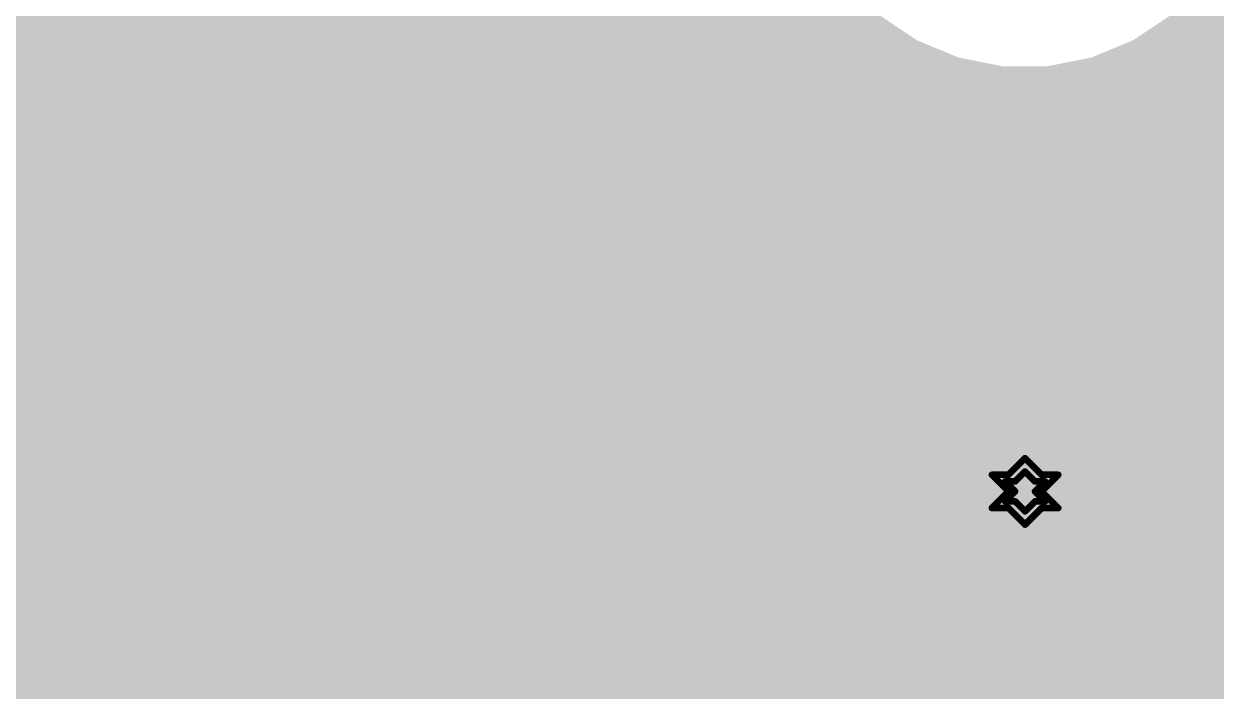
# Model space of a CAD drawing. Header units: inches. Extents: x 68 to 568, y 3 to 460.
# Drawn here: x 142.7 to 151.83, y 73.74 to 78.85 of the extents above; entities that cross this region are included whole.
import ezdxf

# ---------------------------------------------------------------- set-up
doc = ezdxf.new("R2010")
doc.units = ezdxf.units.IN
for name, color, linetype in [('Bottom Layer', 5, 'Continuous'), ('Bottom Solder', 6, 'Continuous'), ('Drill Drawing', 1, 'Continuous'), ('Layer 1', 16, 'Continuous'), ('Layer 2', 76, 'Continuous'), ('Multi-Layer', 9, 'Continuous'), ('Pad Holes', 156, 'Continuous'), ('Top Layer', 1, 'Continuous'), ('Top Solder', 216, 'Continuous')]:
    doc.layers.add(name, color=color, linetype=linetype)

# ---------------------------------------------------------------- blocks, each defined once
blk = doc.blocks.new('760895741_167')
at = {"layer": 'Bottom Layer'}
h = blk.add_hatch(color=5, dxfattribs=at)
edge = h.paths.add_edge_path()
edge.add_arc((17.5, 12.5), 1.2, 0, 360)
at = {"layer": 'Bottom Solder'}
h = blk.add_hatch(color=6, dxfattribs=at)
edge = h.paths.add_edge_path()
edge.add_arc((17.5, 12.5), 1.3016, 0, 360)
at = {"layer": 'Layer 1'}
h = blk.add_hatch(color=16, dxfattribs=at)
edge = h.paths.add_edge_path()
edge.add_arc((17.5, 12.5), 1.2, 0, 360)
at = {"layer": 'Layer 2'}
h = blk.add_hatch(color=76, dxfattribs=at)
edge = h.paths.add_edge_path()
edge.add_arc((17.5, 12.5), 1.2, 0, 360)
at = {"layer": 'Multi-Layer'}
h = blk.add_hatch(color=9, dxfattribs=at)
edge = h.paths.add_edge_path()
edge.add_arc((17.5, 12.5), 1.2, 0, 360)
at = {"layer": 'Pad Holes'}
h = blk.add_hatch(color=7, dxfattribs=at)
edge = h.paths.add_edge_path()
edge.add_arc((17.5, 12.5), 0.6, 0, 360)
at = {"layer": 'Top Layer'}
h = blk.add_hatch(color=1, dxfattribs=at)
edge = h.paths.add_edge_path()
edge.add_arc((17.5, 12.5), 1.2, 0, 360)
at = {"layer": 'Top Solder'}
h = blk.add_hatch(color=216, dxfattribs=at)
edge = h.paths.add_edge_path()
edge.add_arc((17.5, 12.5), 1.3016, 0, 360)

msp = doc.modelspace()

# ---------------------------------------------------------------- hatches: boundary and pattern name
at = {"layer": 'Bottom Layer'}
h = msp.add_hatch(color=5, dxfattribs=at)
h.paths.add_polyline_path([(172.9447, 84.877), (172.9847, 84.8503), (173.0545, 84.7805), (173.0545, 84.7805), (181.102, 76.733), (181.102, 48.5569), (181.096, 48.5479), (181.051, 48.539), (170.7136, 48.539), (170.6711, 48.5474), (170.6626, 48.59), (170.6626, 49.4799), (170.6742, 49.4915), (170.7805, 49.6757), (170.8356, 49.8812), (170.8356, 50.0939), (170.7805, 50.2994), (170.6742, 50.4837), (170.6626, 50.4953), (170.6626, 53.6632), (170.6626, 59.4913), (170.6626, 59.4913), (170.6626, 69.9633), (170.6626, 70.383), (170.5109, 70.5347), (170.5109, 70.5347), (169.7863, 71.2593), (168.91, 72.1356), (139.5474, 72.1356), (139.5474, 78.5931), (139.5474, 84.8864), (172.8976, 84.8864)])
h.paths.add_polyline_path([(150.537, 82.0199), (150.1929, 82.0199), (149.8554, 81.9528), (149.5375, 81.8211), (149.2513, 81.6299), (149.008, 81.3866), (148.8168, 81.1004), (148.6851, 80.7825), (148.618, 80.445), (148.618, 80.1009), (148.6851, 79.7634), (148.8168, 79.4454), (149.008, 79.1593), (149.2513, 78.916), (149.5375, 78.7248), (149.8554, 78.5931), (150.1929, 78.526), (150.537, 78.526), (150.8745, 78.5931), (151.1924, 78.7248), (151.4786, 78.916), (151.7219, 79.1593), (151.9131, 79.4454), (152.0448, 79.7634), (152.1119, 80.1009), (152.1119, 80.445), (152.0448, 80.7825), (151.9131, 81.1004), (151.7219, 81.3866), (151.4786, 81.6299), (151.1924, 81.8211), (150.8745, 81.9528)], flags=0)
at = {"layer": 'Top Layer'}
h = msp.add_hatch(color=1, dxfattribs=at)
h.paths.add_polyline_path([(174.8282, 82.4734), (174.8282, 79.0006), (177.3428, 79.0006), (177.3428, 71.4498), (164.8899, 71.4498), (164.8899, 71.643), (164.3719, 71.643), (164.3719, 71.4498), (160.401, 71.4498), (160.401, 60.0439), (157.3543, 56.9972), (136.2964, 56.9972), (136.2964, 82.4737), (174.8282, 82.4737)])
h.paths.add_polyline_path([(150.537, 82.0199), (150.1929, 82.0199), (149.8554, 81.9528), (149.5375, 81.8211), (149.2513, 81.6299), (149.008, 81.3866), (148.8168, 81.1004), (148.6851, 80.7825), (148.618, 80.445), (148.618, 80.2729), (148.618, 80.1009), (148.6851, 79.7634), (148.8168, 79.4454), (149.008, 79.1593), (149.2513, 78.916), (149.5375, 78.7248), (149.8554, 78.5931), (150.1929, 78.526), (150.537, 78.526), (150.8745, 78.5931), (151.1924, 78.7248), (151.4786, 78.916), (151.7219, 79.1593), (151.9131, 79.4454), (152.0448, 79.7634), (152.1119, 80.1009), (152.1119, 80.2729), (152.1119, 80.445), (152.0448, 80.7825), (151.9131, 81.1004), (151.7219, 81.3866), (151.4786, 81.6299), (151.1924, 81.8211), (150.8745, 81.9528)], flags=0)
h.paths.add_polyline_path([(150.537, 77.0199), (150.1929, 77.0199), (149.8554, 76.9528), (149.5375, 76.8211), (149.2513, 76.6299), (149.008, 76.3866), (148.8168, 76.1004), (148.6851, 75.7825), (148.618, 75.445), (148.618, 75.2729), (148.618, 75.1009), (148.6851, 74.7634), (148.8168, 74.4454), (149.008, 74.1593), (149.2513, 73.916), (149.5375, 73.7248), (149.8554, 73.5931), (150.1929, 73.526), (150.537, 73.526), (150.8745, 73.5931), (151.1924, 73.7248), (151.4786, 73.916), (151.7219, 74.1593), (151.9131, 74.4454), (152.0448, 74.7634), (152.1119, 75.1009), (152.1119, 75.2729), (152.1119, 75.445), (152.0448, 75.7825), (151.9131, 76.1004), (151.7219, 76.3866), (151.4786, 76.6299), (151.1924, 76.8211), (150.8745, 76.9528)], flags=0)
h.paths.add_polyline_path([(152.0448, 72.3741), (142.9766, 72.3741), (142.7784, 72.3347), (142.6704, 72.2626), (142.5702, 72.2626), (142.5702, 72.1623), (142.4981, 72.0544), (142.4586, 71.8562), (142.4586, 66.8778), (142.4586, 63.9568), (142.4981, 63.7586), (142.5702, 63.6506), (142.5702, 63.525), (142.7085, 63.525), (142.7784, 63.4782), (142.9766, 63.4388), (148.6916, 63.4388), (148.8898, 63.4782), (148.9597, 63.525), (152.4508, 63.525), (152.4508, 66.5711), (152.5233, 66.6796), (152.5627, 66.8778), (152.5627, 71.8562), (152.5233, 72.0544), (152.4508, 72.1629), (152.4508, 72.2626), (152.3509, 72.2626), (152.243, 72.3347)], flags=0)

# ---------------------------------------------------------------- linework, layer by layer
at = {"layer": 'Drill Drawing'}
for points in [[(150.238, 75.3999, 0.0508, 0.0508, 0), (150.365, 75.5269, 0.0508, 0.0508, 0)], [(150.365, 75.5269, 0.0508, 0.0508, 0), (150.492, 75.3999, 0.0508, 0.0508, 0)], [(150.111, 75.3999, 0.0508, 0.0508, 0), (150.238, 75.2729, 0.0508, 0.0508, 0)], [(150.111, 75.3999, 0.0508, 0.0508, 0), (150.238, 75.3999, 0.0508, 0.0508, 0)], [(150.2888, 75.3491, 0.0508, 0.0508, 0), (150.365, 75.4253, 0.0508, 0.0508, 0)], [(150.365, 75.4253, 0.0508, 0.0508, 0), (150.4412, 75.3491, 0.0508, 0.0508, 0)], [(150.492, 75.3999, 0.0508, 0.0508, 0), (150.619, 75.3999, 0.0508, 0.0508, 0)], [(150.492, 75.2729, 0.0508, 0.0508, 0), (150.619, 75.3999, 0.0508, 0.0508, 0)], [(150.111, 75.1459, 0.0508, 0.0508, 0), (150.238, 75.2729, 0.0508, 0.0508, 0)], [(150.2126, 75.3491, 0.0508, 0.0508, 0), (150.2888, 75.2729, 0.0508, 0.0508, 0)], [(150.2126, 75.3491, 0.0508, 0.0508, 0), (150.2888, 75.3491, 0.0508, 0.0508, 0)], [(150.2126, 75.1967, 0.0508, 0.0508, 0), (150.2888, 75.2729, 0.0508, 0.0508, 0)], [(150.4412, 75.3491, 0.0508, 0.0508, 0), (150.5174, 75.3491, 0.0508, 0.0508, 0)], [(150.4412, 75.2729, 0.0508, 0.0508, 0), (150.5174, 75.3491, 0.0508, 0.0508, 0)], [(150.4412, 75.2729, 0.0508, 0.0508, 0), (150.5174, 75.1967, 0.0508, 0.0508, 0)], [(150.492, 75.2729, 0.0508, 0.0508, 0), (150.619, 75.1459, 0.0508, 0.0508, 0)], [(150.2126, 75.1967, 0.0508, 0.0508, 0), (150.2888, 75.1967, 0.0508, 0.0508, 0)], [(150.2888, 75.1967, 0.0508, 0.0508, 0), (150.365, 75.1205, 0.0508, 0.0508, 0)], [(150.365, 75.1205, 0.0508, 0.0508, 0), (150.4412, 75.1967, 0.0508, 0.0508, 0)], [(150.4412, 75.1967, 0.0508, 0.0508, 0), (150.5174, 75.1967, 0.0508, 0.0508, 0)], [(150.111, 75.1459, 0.0508, 0.0508, 0), (150.238, 75.1459, 0.0508, 0.0508, 0)], [(150.238, 75.1459, 0.0508, 0.0508, 0), (150.365, 75.0189, 0.0508, 0.0508, 0)], [(150.365, 75.0189, 0.0508, 0.0508, 0), (150.492, 75.1459, 0.0508, 0.0508, 0)], [(150.492, 75.1459, 0.0508, 0.0508, 0), (150.619, 75.1459, 0.0508, 0.0508, 0)]]:
    msp.add_lwpolyline(points, format="xyseb", dxfattribs=at)
for points in [[(150.3523, 75.5269, 0.0254, 0.0254, 1), (150.3777, 75.5269, 0.0254, 0.0254, 1)], [(150.3523, 75.5269, 0.0254, 0.0254, 1), (150.3777, 75.5269, 0.0254, 0.0254, 1)], [(150.0983, 75.3999, 0.0254, 0.0254, 1), (150.1237, 75.3999, 0.0254, 0.0254, 1)], [(150.0983, 75.3999, 0.0254, 0.0254, 1), (150.1237, 75.3999, 0.0254, 0.0254, 1)], [(150.2253, 75.3999, 0.0254, 0.0254, 1), (150.2507, 75.3999, 0.0254, 0.0254, 1)], [(150.2253, 75.3999, 0.0254, 0.0254, 1), (150.2507, 75.3999, 0.0254, 0.0254, 1)], [(150.3523, 75.4253, 0.0254, 0.0254, 1), (150.3777, 75.4253, 0.0254, 0.0254, 1)], [(150.3523, 75.4253, 0.0254, 0.0254, 1), (150.3777, 75.4253, 0.0254, 0.0254, 1)], [(150.4793, 75.3999, 0.0254, 0.0254, 1), (150.5047, 75.3999, 0.0254, 0.0254, 1)], [(150.4793, 75.3999, 0.0254, 0.0254, 1), (150.5047, 75.3999, 0.0254, 0.0254, 1)], [(150.6063, 75.3999, 0.0254, 0.0254, 1), (150.6317, 75.3999, 0.0254, 0.0254, 1)], [(150.6063, 75.3999, 0.0254, 0.0254, 1), (150.6317, 75.3999, 0.0254, 0.0254, 1)], [(150.1999, 75.3491, 0.0254, 0.0254, 1), (150.2253, 75.3491, 0.0254, 0.0254, 1)], [(150.1999, 75.3491, 0.0254, 0.0254, 1), (150.2253, 75.3491, 0.0254, 0.0254, 1)], [(150.2253, 75.2729, 0.0254, 0.0254, 1), (150.2507, 75.2729, 0.0254, 0.0254, 1)], [(150.2253, 75.2729, 0.0254, 0.0254, 1), (150.2507, 75.2729, 0.0254, 0.0254, 1)], [(150.2761, 75.3491, 0.0254, 0.0254, 1), (150.3015, 75.3491, 0.0254, 0.0254, 1)], [(150.2761, 75.3491, 0.0254, 0.0254, 1), (150.3015, 75.3491, 0.0254, 0.0254, 1)], [(150.2761, 75.2729, 0.0254, 0.0254, 1), (150.3015, 75.2729, 0.0254, 0.0254, 1)], [(150.2761, 75.2729, 0.0254, 0.0254, 1), (150.3015, 75.2729, 0.0254, 0.0254, 1)], [(150.4285, 75.3491, 0.0254, 0.0254, 1), (150.4539, 75.3491, 0.0254, 0.0254, 1)], [(150.4285, 75.3491, 0.0254, 0.0254, 1), (150.4539, 75.3491, 0.0254, 0.0254, 1)], [(150.4285, 75.2729, 0.0254, 0.0254, 1), (150.4539, 75.2729, 0.0254, 0.0254, 1)], [(150.4285, 75.2729, 0.0254, 0.0254, 1), (150.4539, 75.2729, 0.0254, 0.0254, 1)], [(150.4793, 75.2729, 0.0254, 0.0254, 1), (150.5047, 75.2729, 0.0254, 0.0254, 1)], [(150.4793, 75.2729, 0.0254, 0.0254, 1), (150.5047, 75.2729, 0.0254, 0.0254, 1)], [(150.5047, 75.3491, 0.0254, 0.0254, 1), (150.5301, 75.3491, 0.0254, 0.0254, 1)], [(150.5047, 75.3491, 0.0254, 0.0254, 1), (150.5301, 75.3491, 0.0254, 0.0254, 1)], [(150.1999, 75.1967, 0.0254, 0.0254, 1), (150.2253, 75.1967, 0.0254, 0.0254, 1)], [(150.1999, 75.1967, 0.0254, 0.0254, 1), (150.2253, 75.1967, 0.0254, 0.0254, 1)], [(150.2761, 75.1967, 0.0254, 0.0254, 1), (150.3015, 75.1967, 0.0254, 0.0254, 1)], [(150.2761, 75.1967, 0.0254, 0.0254, 1), (150.3015, 75.1967, 0.0254, 0.0254, 1)], [(150.4285, 75.1967, 0.0254, 0.0254, 1), (150.4539, 75.1967, 0.0254, 0.0254, 1)], [(150.4285, 75.1967, 0.0254, 0.0254, 1), (150.4539, 75.1967, 0.0254, 0.0254, 1)], [(150.5047, 75.1967, 0.0254, 0.0254, 1), (150.5301, 75.1967, 0.0254, 0.0254, 1)], [(150.5047, 75.1967, 0.0254, 0.0254, 1), (150.5301, 75.1967, 0.0254, 0.0254, 1)], [(150.0983, 75.1459, 0.0254, 0.0254, 1), (150.1237, 75.1459, 0.0254, 0.0254, 1)], [(150.0983, 75.1459, 0.0254, 0.0254, 1), (150.1237, 75.1459, 0.0254, 0.0254, 1)], [(150.2253, 75.1459, 0.0254, 0.0254, 1), (150.2507, 75.1459, 0.0254, 0.0254, 1)], [(150.2253, 75.1459, 0.0254, 0.0254, 1), (150.2507, 75.1459, 0.0254, 0.0254, 1)], [(150.3523, 75.1205, 0.0254, 0.0254, 1), (150.3777, 75.1205, 0.0254, 0.0254, 1)], [(150.3523, 75.1205, 0.0254, 0.0254, 1), (150.3777, 75.1205, 0.0254, 0.0254, 1)], [(150.4793, 75.1459, 0.0254, 0.0254, 1), (150.5047, 75.1459, 0.0254, 0.0254, 1)], [(150.4793, 75.1459, 0.0254, 0.0254, 1), (150.5047, 75.1459, 0.0254, 0.0254, 1)], [(150.6063, 75.1459, 0.0254, 0.0254, 1), (150.6317, 75.1459, 0.0254, 0.0254, 1)], [(150.6063, 75.1459, 0.0254, 0.0254, 1), (150.6317, 75.1459, 0.0254, 0.0254, 1)], [(150.3523, 75.0189, 0.0254, 0.0254, 1), (150.3777, 75.0189, 0.0254, 0.0254, 1)], [(150.3523, 75.0189, 0.0254, 0.0254, 1), (150.3777, 75.0189, 0.0254, 0.0254, 1)]]:
    msp.add_lwpolyline(points, format="xyseb", close=True, dxfattribs=at)

# ---------------------------------------------------------------- block references
msp.add_blockref('760895741_167', (132.865, 62.7729))

doc.saveas('drawing.dxf')
